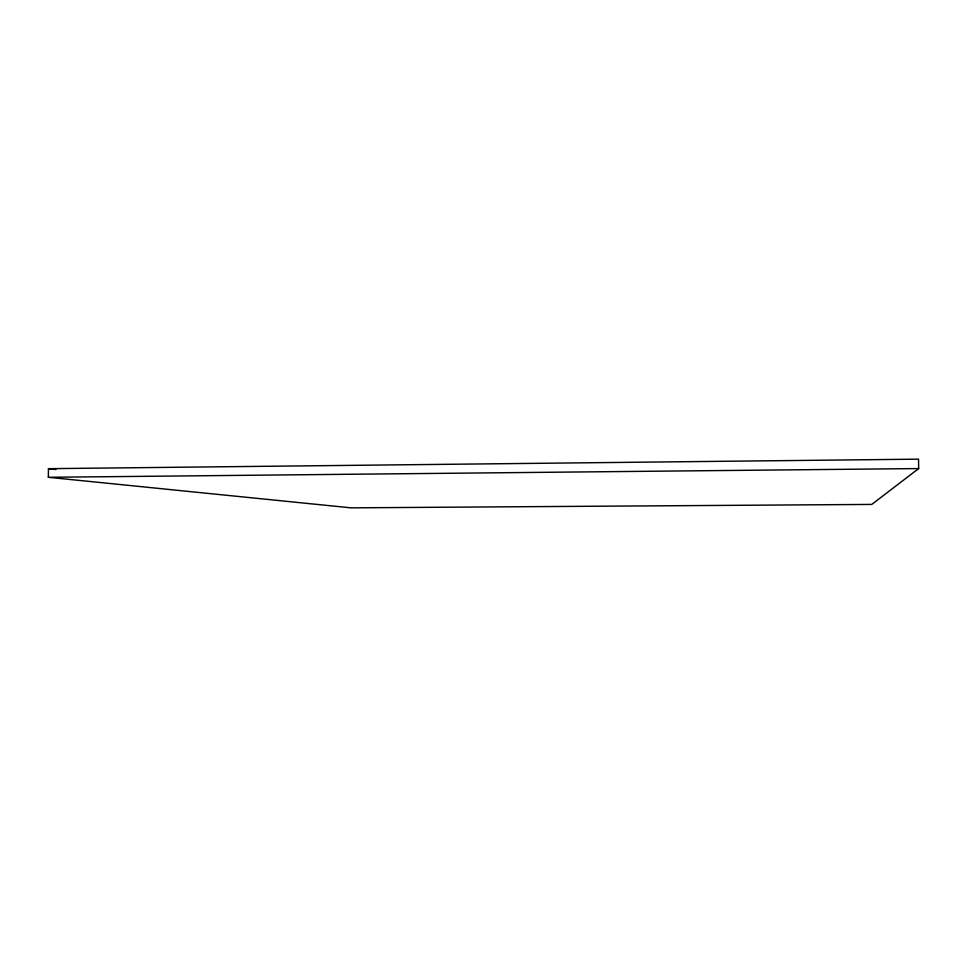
<?xml version="1.0" encoding="UTF-8"?>
<svg xmlns="http://www.w3.org/2000/svg" width="967" height="967" viewBox="0 0 967 967"><rect width="100%" height="100%" fill="white"/><g stroke="black" fill="none" stroke-linecap="round" stroke-linejoin="round"><path stroke-width="1.45" d="M48.35 477.287L48.447 468.669L918.541 459.156L918.65 468.572L871.763 504.423L351.033 507.844L48.35 477.287L918.65 468.572M48.447 468.669L55.941 469.515"/></g></svg>
